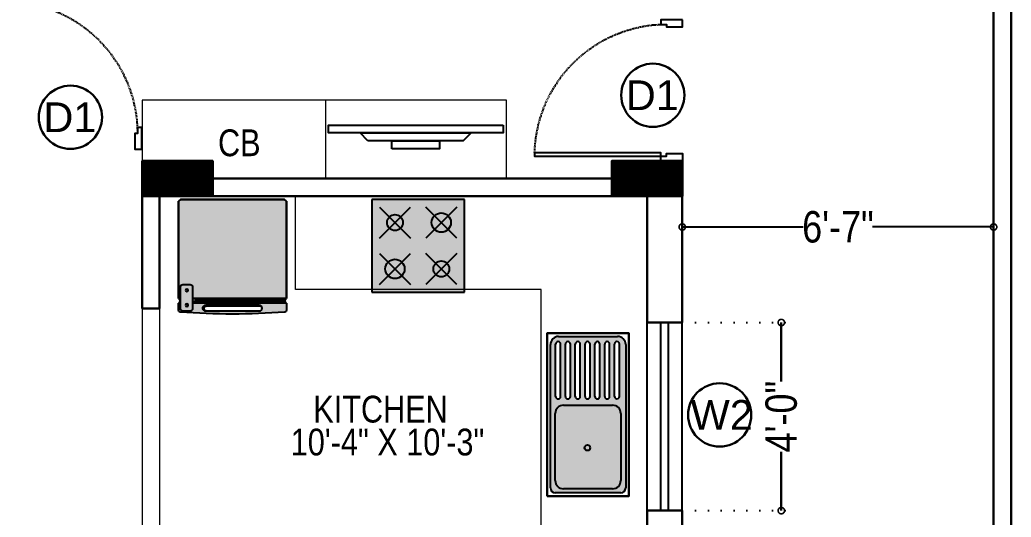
# Model space of a CAD drawing. Extents: x 187966 to 202201, y 659574 to 1343694.
# Drawn here: x 192738.3 to 192991.2, y 665165.7 to 665292.5 of the extents above; entities that cross this region are included whole.
import ezdxf
from ezdxf.lldxf.tags import DXFTag

# ---------------------------------------------------------------- set-up
doc = ezdxf.new("R2010")
doc.units = 0
doc.header["$MEASUREMENT"] = 0
doc.header["$PDMODE"] = 32
doc.linetypes.add('DOT2', pattern=[3.174999999999998, 0, -3.174999999999998])
for name, color, linetype in [('A-Door', 144, 'Continuous'), ('ELE', 7, 'Continuous'), ('FURN', 250, 'Continuous')]:
    doc.layers.add(name, color=color, linetype=linetype)
for name, color, linetype, lineweight in [('A-Wall', 7, 'Continuous', 30), ('HATCH', 8, 'Continuous', 20), ('sill', 32, 'Continuous', 25), ('Text', 55, 'Continuous', 25), ('wall', 1, 'Continuous', 30), ('WINDOW', 147, 'Continuous', 25)]:
    doc.layers.add(name, color=color, linetype=linetype, lineweight=lineweight)
doc.styles.add('AA_03.50', font='ARIALN.TTF', dxfattribs={"height": 8})
doc.styles.add('jag', font='arial.ttf')
doc.styles.get("Standard").update_dxf_attribs({"font": 'stylu.ttf', "height": 7})
tags = doc.linetypes.add('DASHED', pattern=[0.75, 0.5, -0.25]).pattern_tags.tags
tags[6:7] = [DXFTag(74, 4), DXFTag(75, 0), DXFTag(340, '0'), DXFTag(46, 1.0), DXFTag(50, 0.0), DXFTag(44, 0.0), DXFTag(45, 0.0)]
tags[4:5] = [DXFTag(74, 4), DXFTag(75, 0), DXFTag(340, '0'), DXFTag(46, 1.0), DXFTag(50, 0.0), DXFTag(44, 0.0), DXFTag(45, 0.0)]
doc.dimstyles.new('AA_03.50', dxfattribs={"dimtxt": 9, "dimasz": 3.25, "dimexe": 1.75, "dimexo": 3.375, "dimgap": 0.09, "dimtad": 0, "dimdec": 0, "dimzin": 3, "dimdsep": 46, "dimlunit": 4, "dimtxsty": 'AA_03.50', "dimblk": 'DOTSMALL', "dimcen": 0.09, "dimclre": 7, "dimadec": 0, "dimazin": 0, "dimtfac": 1, "dimtdec": 0, "dimtofl": 0, "dimtmove": 0, "dimatfit": 3, "dimfxl": 1, "dimtolj": 1, "dimtzin": 0, "dimlwd": -1, "dimarcsym": 0})

# ---------------------------------------------------------------- blocks, each defined once
blk = doc.blocks.new('rtrttet')
at = {"layer": 'FURN', "ltscale": 5}
h = blk.add_hatch(color=252, dxfattribs=at)
h.set_gradient(color1=(132, 132, 132), rotation=89.99999999999996, one_color=1, tint=1, name='CURVED')
edge = h.paths.add_edge_path(flags=16)
edge.add_line((50990.56004541033, -3347.328410503327), (50990.56004541033, -3359.910334155564))
edge.add_arc((50991.15078083245, -3359.910334155564), 0.5907354221348183, 180, 360)
edge.add_line((50991.7415162546, -3359.910334155564), (50991.7415162546, -3347.328410503327))
edge.add_arc((50991.15078083245, -3347.328410503327), 0.5907354221348183, 0, 180)
edge = h.paths.add_edge_path(flags=16)
edge.add_line((50992.92298709886, -3347.328410503327), (50992.92298709886, -3359.910334155564))
edge.add_arc((50993.51372252098, -3359.910334155564), 0.5907354221348183, 180, 360)
edge.add_line((50994.10445794313, -3359.910334155564), (50994.10445794313, -3347.328410503327))
edge.add_arc((50993.51372252098, -3347.328410503327), 0.5907354221348183, 0, 180)
edge = h.paths.add_edge_path(flags=16)
edge.add_line((50995.28592878741, -3347.328410503327), (50995.28592878741, -3359.910334155564))
edge.add_arc((50995.87666420952, -3359.910334155564), 0.5907354221348183, 180, 360)
edge.add_line((50996.46739963167, -3359.910334155564), (50996.46739963167, -3347.328410503327))
edge.add_arc((50995.87666420952, -3347.328410503327), 0.5907354221348183, 0, 180)
edge = h.paths.add_edge_path(flags=16)
edge.add_line((50997.64887047594, -3347.328410503327), (50997.64887047594, -3359.910334155564))
edge.add_arc((50998.23960589809, -3359.910334155564), 0.5907354221348183, 180, 360)
edge.add_line((50998.83034132022, -3359.910334155564), (50998.83034132022, -3347.328410503327))
edge.add_arc((50998.23960589809, -3347.328410503327), 0.5907354221348183, 0, 180)
edge = h.paths.add_edge_path(flags=16)
edge.add_line((50989.37857456606, -3347.328410503327), (50989.37857456606, -3359.910334155564))
edge.add_arc((50988.78783914392, -3359.910334155564), 0.5907354221348183, -180, 0, ccw=False)
edge.add_line((50988.19710372178, -3359.910334155564), (50988.19710372178, -3347.328410503327))
edge.add_arc((50988.78783914392, -3347.328410503327), 0.5907354221348183, 0, 180, ccw=False)
edge = h.paths.add_edge_path(flags=16)
edge.add_line((50987.01563287752, -3347.328410503327), (50987.01563287752, -3359.910334155564))
edge.add_arc((50986.42489745539, -3359.910334155564), 0.5907354221348183, -180, 0, ccw=False)
edge.add_line((50985.83416203325, -3359.910334155564), (50985.83416203325, -3347.328410503327))
edge.add_arc((50986.42489745539, -3347.328410503327), 0.5907354221348183, 0, 180, ccw=False)
edge = h.paths.add_edge_path()
edge.add_line((51000.09801564757, -3325.312846690668), (51000.09801564757, -3359.787715925591))
edge.add_arc((50998.12889757379, -3359.787715925591), 1.969118073782724, -90, 0, ccw=False)
edge.add_line((50998.12889757379, -3361.756833999378), (50983.95124744254, -3361.756833999378))
edge.add_arc((50983.95124744254, -3359.787715925591), 1.969118073782724, 180, 270, ccw=False)
edge.add_line((50981.98212936877, -3359.787715925591), (50981.98212936877, -3325.312846690668))
edge.add_arc((50983.16360021303, -3325.312846690668), 1.181470844269636, 90, 180, ccw=False)
edge.add_line((50983.16360021303, -3324.131375846385), (50998.9165448033, -3324.131375846385))
edge.add_arc((50998.9165448033, -3325.312846690668), 1.181470844269636, 0, 90, ccw=False)
edge = h.paths.add_edge_path(flags=16)
edge.add_line((50984.65269118897, -3347.328410503327), (50984.65269118897, -3359.910334155564))
edge.add_arc((50984.07785513079, -3347.312511139378), 0.5750558960384421, 358.4156626171143, 541.5843373828856)
edge.add_arc((50984.07785513079, -3359.926233519499), 0.5750558960384421, 178.4156626171142, 361.5843373828858)
edge.add_line((50983.5030190726, -3347.335673492086), (50983.5030190726, -3359.910334155564))
h = blk.add_hatch(color=252, dxfattribs=at)
h.set_gradient(color1=(132, 132, 132), rotation=89.99999999999996, one_color=1, tint=1, name='CURVED')
edge = h.paths.add_edge_path()
edge.add_line((50999.21622282836, -3327.1003559008), (50999.21622282836, -3343.247124105828))
edge.add_arc((50997.24710475459, -3343.247124105828), 1.969118073782724, -90, 0, ccw=False)
edge.add_line((50997.24710475459, -3345.216242179598), (50985.43239631189, -3345.216242179598))
edge.add_arc((50985.43239631189, -3343.247124105828), 1.969118073782724, 180, 270, ccw=False)
edge.add_line((50983.46327823809, -3343.247124105828), (50983.46327823809, -3327.1003559008))
edge.add_arc((50985.43239631189, -3327.1003559008), 1.969118073782724, 90, 180, ccw=False)
edge.add_line((50985.43239631189, -3325.131237827027), (50997.24710475459, -3325.131237827027))
edge.add_arc((50997.24710475459, -3327.1003559008), 1.969118073782724, 0, 90, ccw=False)
at = {"layer": 'ELE'}
blk.add_lwpolyline([(51000.88566287708, -3323.343728616881), (50981.19448213926, -3323.343728616881), (50981.19448213926, -3362.544481228896), (51000.88566287708, -3362.544481228896)], close=True, dxfattribs=at)
blk.add_circle((50991.20272050669, -3334.973535494666), 0.6792338294544606, dxfattribs=at)
at = {"layer": 'FURN'}
for p, q in [((50981.19448213926, -3323.343728616881), (51000.88566287708, -3323.343728616881)), ((50981.19448213926, -3362.544481228896), (50981.19448213926, -3323.343728616881)), ((50983.16360021303, -3324.131375846385), (50998.9165448033, -3324.131375846385)), ((51000.88566287708, -3323.343728616881), (51000.88566287708, -3362.544481228896)), ((50981.98212936877, -3359.787715925591), (50981.98212936877, -3325.312846690668)), ((50983.16360021303, -3343.247124105828), (50983.16360021303, -3327.1003559008)), ((50983.16360021303, -3343.247124105828), (50983.16360021303, -3327.1003559008)), ((50985.13271828683, -3325.131237827027), (50996.94742672952, -3325.131237827027)), ((50985.13271828683, -3325.131237827027), (50996.94742672952, -3325.131237827027)), ((50998.9165448033, -3327.1003559008), (50998.9165448033, -3343.247124105828)), ((50998.9165448033, -3327.1003559008), (50998.9165448033, -3343.247124105828)), ((51000.09801564757, -3325.312846690668), (51000.09801564757, -3359.787715925591)), ((50996.94742672952, -3345.216242179598), (50985.13271828683, -3345.216242179598)), ((50996.94742672952, -3345.216242179598), (50985.13271828683, -3345.216242179598)), ((50983.5030190726, -3347.335673492086), (50983.5030190726, -3359.910334155564)), ((51000.88566287708, -3362.544481228896), (50981.19448213926, -3362.544481228896)), ((50998.12889757379, -3361.756833999378), (50983.95124744254, -3361.756833999378))]:
    blk.add_line(p, q, dxfattribs=at)
at = {"layer": 'FURN', "color": 0}
for p, q in [((50984.65269118897, -3347.328410503327), (50984.65269118897, -3359.910334155564)), ((50985.83416203325, -3347.328410503327), (50985.83416203325, -3359.910334155564)), ((50987.01563287752, -3347.328410503327), (50987.01563287752, -3359.910334155564)), ((50988.19710372178, -3347.328410503327), (50988.19710372178, -3359.910334155564)), ((50989.37857456606, -3347.328410503327), (50989.37857456606, -3359.910334155564)), ((50990.56004541033, -3347.328410503327), (50990.56004541033, -3359.910334155564)), ((50991.7415162546, -3347.328410503327), (50991.7415162546, -3359.910334155564)), ((50992.92298709886, -3347.328410503327), (50992.92298709886, -3359.910334155564)), ((50994.10445794313, -3347.328410503327), (50994.10445794313, -3359.910334155564)), ((50995.28592878741, -3347.328410503327), (50995.28592878741, -3359.910334155564)), ((50996.46739963167, -3347.328410503327), (50996.46739963167, -3359.910334155564)), ((50997.64887047594, -3347.328410503327), (50997.64887047594, -3359.910334155564)), ((50998.83034132022, -3347.328410503327), (50998.83034132022, -3359.910334155564))]:
    blk.add_line(p, q, dxfattribs=at)
at = {"layer": 'FURN'}
for centre, radius, start, end in [((50983.16360021303, -3325.312846690668), 1.181470844269636, 90, 180), ((50998.9165448033, -3325.312846690668), 1.181470844269636, 0, 90), ((50985.13271828683, -3327.1003559008), 1.969118073782724, 90, 180), ((50985.13271828683, -3327.1003559008), 1.969118073782724, 90, 180), ((50996.94742672952, -3327.1003559008), 1.969118073782724, 0, 90), ((50996.94742672952, -3327.1003559008), 1.969118073782724, 0, 90), ((50985.13271828683, -3343.247124105828), 1.969118073782724, 180, 270), ((50985.13271828683, -3343.247124105828), 1.969118073782724, 180, 270), ((50996.94742672952, -3343.247124105828), 1.969118073782724, 270, 0), ((50996.94742672952, -3343.247124105828), 1.969118073782724, 270, 0), ((50984.07785513079, -3347.312511139378), 0.5750558960384421, 358.4156626171143, 181.5843373828857), ((50986.42489745539, -3347.328410503327), 0.5907354221348183, 0, 180), ((50988.78783914392, -3347.328410503327), 0.5907354221348183, 0, 180), ((50991.15078083245, -3347.328410503327), 0.5907354221348183, 0, 180), ((50993.51372252098, -3347.328410503327), 0.5907354221348183, 0, 180), ((50995.87666420952, -3347.328410503327), 0.5907354221348183, 0, 180), ((50998.23960589809, -3347.328410503327), 0.5907354221348183, 0, 180), ((50983.95124744254, -3359.787715925591), 1.969118073782724, 180, 270), ((50984.07785513079, -3359.926233519499), 0.5750558960384421, 178.4156626171142, 1.584337382885721), ((50986.42489745539, -3359.910334155564), 0.5907354221348183, 180, 0), ((50988.78783914392, -3359.910334155564), 0.5907354221348183, 180, 0), ((50991.15078083245, -3359.910334155564), 0.5907354221348183, 180, 0), ((50993.51372252098, -3359.910334155564), 0.5907354221348183, 180, 0), ((50995.87666420952, -3359.910334155564), 0.5907354221348183, 180, 0), ((50998.23960589809, -3359.910334155564), 0.5907354221348183, 180, 0), ((50998.12889757379, -3359.787715925591), 1.969118073782724, 270, 0)]:
    blk.add_arc(centre, radius, start, end, dxfattribs=at)
blk = doc.blocks.new('A$C2FF36649')
at = {"layer": 'FURN', "ltscale": 5}
h = blk.add_hatch(color=252, dxfattribs=at)
h.set_gradient(color1=(132, 132, 132), rotation=89.99999999999996, one_color=1, tint=1, name='CYLINDER')
h.paths.add_polyline_path([(23.6293699095404, -1.27793573483e-05), (23.62936990955495, 23.62940410603552), (-4.78735018987e-05, 23.62940410825467), (-4.78735164506e-05, -1.27771381813e-05)])
at = {"layer": 'FURN'}
for p, q in [((23.62936990955495, 23.62940410603552), (-4.78735018987e-05, 23.62940410825467)), ((-4.78735018987e-05, 23.62940410825467), (-4.78735164506e-05, -1.27771381813e-05)), ((23.6293699095404, -1.27793573483e-05), (23.62936990955495, 23.62940410603552)), ((1.969070200284475, 13.78381373932279), (9.845542495415428, 21.66028603445375)), ((1.969070200284475, 21.66028603445375), (9.845542495415428, 13.78381373932279)), ((21.66025093810458, 21.66028603445375), (13.78377864297363, 13.78381373932279)), ((21.66025093810458, 13.78381373932279), (13.78377864297363, 21.66028603445375)), ((1.969070200255373, 1.969105296626366), (9.845542495386324, 9.845577591757321)), ((1.969070200255373, 9.845577591757321), (9.845542495386324, 1.969105296626366)), ((21.66025093809003, 1.969105296626366), (13.78377864295908, 9.845577591757321)), ((21.66025093809003, 9.845577591757321), (13.78377864295908, 1.969105296626366)), ((-4.78735164506e-05, -1.27771381813e-05), (23.6293699095404, -1.27793573483e-05))]:
    blk.add_line(p, q, dxfattribs=at)
for centre, radius in [((5.907306347842677, 17.72204988688827), 2.027331139159969), ((17.72201479054638, 17.72204988688827), 2.460688607613357), ((5.907306347828122, 5.907341444191843), 2.460688607613357), ((17.72201479051728, 5.907341444191843), 2.027331139159969)]:
    blk.add_circle(centre, radius, dxfattribs=at)
blk = doc.blocks.new('FIDGE')
at = {"layer": 'FURN', "ltscale": 5, "true_color": 0xefddb2}
h = blk.add_hatch(color=254, dxfattribs=at)
h.set_gradient(color1=(245, 239, 209), one_color=1, tint=1)
h.paths.add_polyline_path([(851812.5118199768, 667310.6633607472), (851812.0235093834, 667310.1750501536), (851812.0235093834, 667285.3511941461), (851835.968247982, 667285.3511941461), (851835.968247982, 667288.3478638522, -0.4142135623730951), (851836.5680330243, 667288.9476488946), (851838.4621721907, 667288.9476488946, -0.4142135623730951), (851839.0619572331, 667288.3478638522), (851839.0619572331, 667285.3511941461), (851839.5856463488, 667285.3511941461), (851839.5856463488, 667310.1750501536), (851839.0973357555, 667310.6633607472)])
at = {"layer": 'FURN', "ltscale": 5}
h = blk.add_hatch(color=53, dxfattribs=at)
h.set_gradient(color1=(224, 205, 113), color2=(239, 230, 184), one_color=1, tint=0.8299999833106995, name='CYLINDER')
h.paths.add_polyline_path([(851839.0619572331, 667288.3478638522, 0.4142135623730951), (851838.4621721907, 667288.9476488946), (851836.5680330243, 667288.9476488946, 0.4142135623730951), (851835.968247982, 667288.3478638522), (851835.968247982, 667282.7975228432, 0.4142135623730951), (851836.5680330243, 667282.197737801), (851838.4621721907, 667282.197737801, 0.4142135623730951), (851839.0619572331, 667282.7975228432)])
h.paths.add_polyline_path([(851837.7914954369, 667283.6797770158, -1), (851837.1165043275, 667283.6797770158, -1)], flags=16)
h.paths.add_polyline_path([(851837.1165043275, 667287.4656096796, -1), (851837.7914954369, 667287.4656096796, -1)], flags=16)
at = {"layer": 'FURN', "true_color": 0xcccf96}
h = blk.add_hatch(color=9, dxfattribs=at)
h.paths.add_polyline_path([(851839.1358326123, 667281.9400619791, 0.3912832228420068), (851839.5856463488, 667282.4268527223), (851839.5856463488, 667284.2262089638), (851839.0619572331, 667284.2262089638), (851839.0619572331, 667282.7975228432, -0.4142135623730951), (851838.4621721907, 667282.197737801), (851836.5680330243, 667282.197737801, -0.4142135623730951), (851835.968247982, 667282.7975228432), (851835.968247982, 667284.2262089638), (851812.0235093834, 667284.2262089638), (851812.0235093834, 667282.4268527223, 0.3912832228310268), (851812.4733231202, 667281.9400619791, 0.0394798524977522)])
h.paths.add_polyline_path([(851818.2446322456, 667282.9307113895, -0.4142135623730865), (851818.965812509, 667283.6518916527), (851832.6433432235, 667283.6518916527, -0.4142135623730951), (851833.3645234866, 667282.9307113895, -0.4142135623967353), (851832.6433432235, 667282.2095311262), (851818.965812509, 667282.2095311262, -0.4142135623967353)], flags=16)
at = {"layer": 'FURN', "ltscale": 0.03}
h = blk.add_hatch(color=256, dxfattribs=at)
edge = h.paths.add_edge_path()
edge.add_ellipse((851832.4903596295, 667282.8320430735), major_axis=(-0.4524122548069792, -0.4524122548069791), ratio=0.9999999999319515, start_angle=58.359665155849086, end_angle=205.770811798673, ccw=False)
edge.add_ellipse((851832.6433432235, 667282.9307113895), major_axis=(-0.5099514545912404, -0.50995145459124), ratio=0.9999999999469597, start_angle=44.59102439707917, end_angle=135.0000000077293)
edge.add_ellipse((851832.6433432235, 667282.9307113895), major_axis=(-0.509951454587281, -0.5099514545872808), ratio=0.9999999999417772, start_angle=134.999999998332, end_angle=225.000000001668)
edge.add_line((851832.6433432235, 667283.6518916527), (851818.965812509, 667283.6518916527))
edge.add_ellipse((851818.9658125094, 667282.9307113895), major_axis=(0.5099514546065902, -0.5099514546065907), ratio=0.9999999998486874, start_angle=135.0000000141629, end_angle=180.5042753145712)
edge.add_line((851818.4513926458, 667283.4361549336), (851832.7010787721, 667283.4361549336))
for p, q in [((851812.0235093834, 667310.1750501536), (851812.5118199768, 667310.6633607472)), ((851812.0235093834, 667310.1750501536), (851812.5118199768, 667310.6633607472)), ((851812.5118199768, 667310.6633607472), (851839.0973357555, 667310.6633607472)), ((851839.0973357555, 667310.6633607472), (851839.5856463488, 667310.1750501536)), ((851839.0973357555, 667310.6633607472), (851839.5856463488, 667310.1750501536)), ((851812.0235093834, 667285.3511941461), (851812.0235093834, 667310.1750501536)), ((851839.5856463488, 667310.1750501536), (851839.5856463488, 667285.3511941461)), ((851835.968247982, 667285.3511941461), (851812.0235093838, 667285.3511941461)), ((851839.5856463488, 667285.3511941461), (851839.0619572331, 667285.3511941461)), ((851812.0235093834, 667284.2262089638), (851812.0235093834, 667282.4268527223)), ((851818.4513926458, 667283.4361549336), (851832.7010787721, 667283.4361549336)), ((851832.6433432235, 667283.6518916527), (851818.965812509, 667283.6518916527)), ((851839.5856463488, 667284.2262089638), (851839.0619572331, 667284.2262089638)), ((851839.5856463488, 667284.2262089638), (851839.5856463488, 667282.4268527223)), ((851832.6381181219, 667282.2095311262), (851818.965812509, 667282.2095311262))]:
    blk.add_line(p, q)
for centre, radius, start, end in [((851811.6907732061, 667284.7887015548), 0.6535375115282523, 300.6059604413329, 59.39403956440798), ((851839.9183825264, 667284.7887015548), 0.6535375115243033, 120.6059604355919, 239.3940395586671), ((851832.6433337929, 667282.9307019594), 0.7211896934019041, 269.5856311290957, 89.99925081362538), ((851832.5005099787, 667282.8228430301), 0.629724405588717, 283.1098448732428, 76.89015512675705), ((851812.5118199768, 667282.4268527223), 0.488310593449569, 180, 265.4782904484907), ((851825.8045778662, 667450.5130812175), 169.0993352093809, 265.4782904484907, 274.5216558903645), ((851839.0973357555, 667282.4268527223), 0.4883105934422929, 274.5217095515093, 0)]:
    blk.add_arc(centre, radius, start, end)
for p, q in [((851839.0973357555, 667310.6633607472), (851812.5118199768, 667310.6633607472)), ((851812.0235093834, 667310.1750501536), (851812.0235093834, 667285.3511941461)), ((851839.5856463488, 667285.3511941461), (851839.5856463488, 667310.1750501536)), ((851812.0235093834, 667285.3511941461), (851835.968247982, 667285.3511941461)), ((851812.3446380632, 667285.0340984962), (851835.4079034663, 667285.0340984962)), ((851839.0619572331, 667285.3511941461), (851839.5856463488, 667285.3511941461)), ((851812.0235093834, 667284.2262089638), (851835.968247982, 667284.2262089638)), ((851812.0235093834, 667284.2262089638), (851812.0235093834, 667282.4268527223)), ((851812.5242584449, 667284.6389328629), (851835.7312203351, 667284.6389328629)), ((851839.0619572331, 667284.2262089638), (851839.5856463488, 667284.2262089638)), ((851839.5856463488, 667282.4268527223), (851839.5856463488, 667284.2262089638))]:
    blk.add_line(p, q, dxfattribs=at)
for points in [[(851836.5680330243, 667282.197737801), (851838.4621721907, 667282.197737801, 0.4142135623730951), (851839.0619572331, 667282.7975228432), (851839.0619572331, 667288.3478638522, 0.4142135623730951), (851838.4621721907, 667288.9476488946), (851836.5680330243, 667288.9476488946, 0.4142135623730951), (851835.968247982, 667288.3478638522), (851835.968247982, 667282.7975228432, 0.4142135623730951)], [(851818.965812509, 667283.6518916527), (851832.6433432235, 667283.6518916527, -0.4142135623730951), (851833.3645234866, 667282.9307113895), (851833.3645234866, 667282.9307113895, -0.4142135623730951), (851832.6433432235, 667282.2095311262), (851818.965812509, 667282.2095311262, -0.4142135623730951), (851818.2446322456, 667282.9307113895), (851818.2446322456, 667282.9307113895, -0.4142135623730784)]]:
    blk.add_lwpolyline(points, format="xyb", close=True, dxfattribs=at)
blk.add_lwpolyline([(851818.4513926458, 667283.4361549336), (851832.7010787721, 667283.4361549336, -0.7495820116808743), (851832.6381181219, 667282.2095311262)], format="xyb", dxfattribs=at)
for centre in [(851837.4539998822, 667287.4656096796), (851837.4539998822, 667283.6797770158)]:
    blk.add_circle(centre, 0.33749555467957, dxfattribs=at)
for centre, radius, start, end in [((851811.6907732061, 667284.7887015548), 0.6535375115279028, 300.6059604413329, 59.3940395586671), ((851839.9183825264, 667284.7887015548), 0.6535375115283989, 120.6059604413329, 239.3940395586671), ((851812.5118199768, 667282.4268527223), 0.4883105934398675, 180, 265.4782904484907), ((851825.8045778662, 667450.5130812175), 169.0993352092379, 265.4782904484907, 274.5217095515093), ((851839.0973357555, 667282.4268527223), 0.4883105934398675, 274.5217095515093, 0)]:
    blk.add_arc(centre, radius, start, end, dxfattribs=at)
blk = doc.blocks.new('eeee')
at = {"layer": 'A-Door'}
for points in [[(165919.1983659357, 672860.6683112537), (165924.7052152508, 672860.6683112537), (165924.7052152508, 672859.4765304318), (165923.225763196, 672859.4765304318), (165923.225763196, 672858.7779002946), (165919.1983659357, 672858.7779002946), (165919.1983659357, 672860.6683112537)], [(165924.7052152508, 672859.4765304318), (165924.7052152508, 672858.6135167329), (165956.8832974426, 672858.6135167329), (165956.8832974426, 672859.4765304318), (165924.7052152508, 672859.4765304318)], [(165956.8011056618, 672857.8326948152), (165956.8011056618, 672857.5861194729)], [(165956.8011056618, 672857.4628318016), (165956.8011056618, 672857.2162564592)], [(165956.8832974426, 672858.6135167329), (165956.8422015522, 672858.3258455002)], [(165956.8422015522, 672858.2025578289), (165956.8422015522, 672857.9970783768)], [(165956.6367221001, 672855.6135167329), (165956.5956262097, 672855.3669413907)], [(165956.5956262097, 672855.2436537194), (165956.5956262097, 672854.997078377)], [(165956.6778179906, 672855.9833797468), (165956.6778179906, 672855.7368044043)], [(165956.7600097714, 672856.723105774), (165956.7600097714, 672856.6820098838), (165956.7189138809, 672856.4765304319)], [(165956.7189138809, 672856.3532427606), (165956.7189138809, 672856.1066674179)], [(165956.8011056618, 672857.0929687879), (165956.7600097714, 672856.8463934454)], [(165956.1846673056, 672852.6546126236), (165956.1024755248, 672852.408037281)], [(165956.2668590864, 672853.0244756372), (165956.225763196, 672852.8600920754), (165956.1846673056, 672852.7779002947)], [(165956.3079549769, 672853.394338651), (165956.2668590864, 672853.1477633085)], [(165956.3901467577, 672853.7642016646), (165956.3490508672, 672853.5176263221)], [(165956.431242648, 672854.1340646785), (165956.3901467577, 672853.887489336)], [(165956.5134344289, 672854.5039276918), (165956.4723385385, 672854.2573523497)], [(165956.5545303193, 672854.8737907058), (165956.5545303193, 672854.7915989249), (165956.5134344289, 672854.6272153632)], [(165955.527133059, 672850.1066674181), (165955.4449412782, 672849.8600920754)], [(165955.6504207303, 672850.4765304318), (165955.5682289494, 672850.2299550893)], [(165955.7737084015, 672850.805297555), (165955.6504207303, 672850.5998181031)], [(165955.8559001823, 672851.1751605687), (165955.7737084015, 672851.0107770071), (165955.7737084015, 672850.9285852263)], [(165955.9380919631, 672851.5450235824), (165955.8559001823, 672851.2984482399)], [(165956.020283744, 672851.9148865961), (165955.9791878536, 672851.6683112537)], [(165956.0613796344, 672852.2847496098), (165956.020283744, 672852.0381742675)], [(165954.7052152508, 672847.6409139935), (165954.62302347, 672847.3943386507)], [(165954.828502922, 672847.9696811168), (165954.7463111412, 672847.7642016646)], [(165954.9517905933, 672848.3395441305), (165954.8695988125, 672848.0929687879)], [(165955.0750782645, 672848.7094071441), (165955.0339823741, 672848.4628318016)], [(165955.2394618262, 672849.0381742673), (165955.1161741549, 672848.8326948152)], [(165955.3216536069, 672849.4080372811), (165955.2394618262, 672849.1614619386), (165955.2394618262, 672849.1203660482)], [(165955.4449412782, 672849.7779002946), (165955.3627494974, 672849.5313249523)], [(165953.5545303193, 672844.8874893357), (165953.4312426481, 672844.6409139935)], [(165953.6778179906, 672845.2162564592), (165953.5956262097, 672845.0107770071)], [(165953.8422015522, 672845.5450235824), (165953.7600097714, 672845.3395441303)], [(165954.0065851139, 672845.8737907057), (165953.924393333, 672845.6272153632)], [(165954.1709686755, 672846.2436537194), (165954.0476810042, 672845.997078377)], [(165954.2942563467, 672846.6135167329), (165954.1709686755, 672846.3669413907)], [(165954.4586399083, 672846.901187966), (165954.3353522371, 672846.695708514)], [(165954.5819275796, 672847.2710509797), (165954.4997357988, 672847.0244756372)], [(165952.2805577166, 672842.5861194729), (165952.1572700453, 672842.3395441303)], [(165952.4860371686, 672842.9148865961), (165952.3627494974, 672842.6683112535)], [(165952.6915166207, 672843.202557829), (165952.5682289494, 672842.997078377)], [(165952.8559001823, 672843.5313249523), (165952.7326125111, 672843.3258455003)], [(165953.020283744, 672843.8600920754), (165953.020283744, 672843.8600920754), (165952.8969960728, 672843.6546126236)], [(165953.225763196, 672844.1888591989), (165953.1024755248, 672843.9833797468)], [(165953.3490508672, 672844.5176263221), (165953.225763196, 672844.31214687)], [(165950.6778179905, 672840.0381742673), (165950.5545303193, 672839.8326948152)], [(165950.8832974426, 672840.3669413907), (165950.7600097714, 672840.1614619386)], [(165951.0887768947, 672840.6546126236), (165951.0476810043, 672840.5313249523), (165950.9654892234, 672840.4491331715)], [(165951.3353522371, 672840.9833797468), (165951.1709686755, 672840.7779002949)], [(165951.5408316892, 672841.2710509797), (165951.3764481275, 672841.0655715276)], [(165951.7463111412, 672841.5998181031), (165951.5819275796, 672841.394338651)], [(165951.9106947029, 672841.9285852263), (165951.7874070316, 672841.7231057743)], [(165952.1161741549, 672842.2573523496), (165952.0750782645, 672842.1751605687), (165951.9928864837, 672842.0107770071)], [(165948.5819275796, 672837.4080372811), (165948.4586399084, 672837.2025578289)], [(165948.828502922, 672837.695708514), (165948.6641193604, 672837.4902290619)], [(165949.0750782645, 672837.9422838563), (165948.9106947029, 672837.7779002946)], [(165949.321653607, 672838.2299550893), (165949.1572700453, 672838.0655715276)], [(165949.527133059, 672838.5587222124), (165949.4038453878, 672838.3532427606)], [(165949.7737084015, 672838.8463934455), (165949.6093248399, 672838.6409139932)], [(165950.020283744, 672839.1340646783), (165949.9380919632, 672838.9696811165), (165949.8559001823, 672838.9285852263)], [(165950.2668590864, 672839.421735911), (165950.1024755248, 672839.2162564592)], [(165950.4723385385, 672839.7094071441), (165950.3079549768, 672839.5039276921)], [(165945.9928864837, 672834.695708514), (165945.828502922, 672834.5313249523)], [(165946.2394618261, 672834.9833797468), (165946.0750782645, 672834.7779002947)], [(165946.527133059, 672835.2299550893), (165946.3627494974, 672835.0655715276)], [(165946.7737084015, 672835.5176263221), (165946.6093248398, 672835.3121468702)], [(165947.0613796344, 672835.723105774), (165946.8969960727, 672835.5998181029)], [(165947.3079549768, 672836.0107770071), (165947.1435714152, 672835.805297555)], [(165947.5956262097, 672836.2984482399), (165947.3901467577, 672836.0929687879)], [(165947.8422015522, 672836.5450235824), (165947.6778179906, 672836.380640021)], [(165948.0887768946, 672836.8326948154), (165947.924393333, 672836.6683112537)], [(165948.3764481275, 672837.1203660483), (165948.1709686755, 672836.9148865961)], [(165943.0750782645, 672832.3121468701), (165943.0339823741, 672832.2710509797), (165942.8695988125, 672832.1888591988)], [(165943.4038453878, 672832.5587222126), (165943.1983659358, 672832.4354345414)], [(165943.6915166207, 672832.7642016646), (165943.4860371686, 672832.6409139932)], [(165943.9791878536, 672833.0107770071), (165943.8148042919, 672832.8463934454)], [(165944.2668590864, 672833.2573523497), (165944.1024755248, 672833.092968788)], [(165944.5545303193, 672833.5039276918), (165944.5545303193, 672833.4628318016), (165944.3901467577, 672833.3395441303)], [(165944.8832974426, 672833.7094071441), (165944.6778179906, 672833.5450235825)], [(165945.129872785, 672833.9559824864), (165944.9654892234, 672833.7915989249)], [(165945.4175440179, 672834.2436537194), (165945.2531604563, 672834.0381742675)], [(165945.7052152508, 672834.4491331715), (165945.4997357987, 672834.2847496098)], [(165938.9654892234, 672829.7642016646), (165938.7600097714, 672829.6409139932)], [(165939.2942563467, 672829.9285852263), (165939.0476810042, 672829.805297555)], [(165939.62302347, 672830.0929687879), (165939.4175440179, 672830.0107770071)], [(165939.9517905933, 672830.29844824), (165939.7874070316, 672830.2162564592), (165939.7463111412, 672830.1751605687)], [(165940.2805577166, 672830.5039276921), (165940.0750782645, 672830.3395441304)], [(165940.6093248399, 672830.6683112537), (165940.4038453878, 672830.5450235824)], [(165940.9380919631, 672830.8737907058), (165940.6915166207, 672830.7505030346)], [(165941.225763196, 672831.0792701577), (165941.020283744, 672830.9559824865)], [(165941.5545303193, 672831.2847496098), (165941.4723385385, 672831.202557829), (165941.3490508672, 672831.1614619386)], [(165941.8832974426, 672831.490229062), (165941.6778179906, 672831.3258455003)], [(165942.1709686755, 672831.695708514), (165941.9654892234, 672831.5724208427)], [(165942.4586399083, 672831.901187966), (165942.2531604563, 672831.7779002947)], [(165942.7874070316, 672832.1066674181), (165942.5819275796, 672831.9833797468)], [(165932.3901467577, 672827.1340646785), (165932.1435714152, 672827.0518728975)], [(165932.7189138809, 672827.2162564592), (165932.5134344289, 672827.1340646785)], [(165933.0887768946, 672827.3395441305), (165932.8422015522, 672827.2573523496)], [(165933.4586399084, 672827.4628318016), (165933.2120645659, 672827.380640021)], [(165933.7874070316, 672827.5861194729), (165933.5819275796, 672827.4628318016)], [(165934.1572700453, 672827.6683112537), (165933.9106947029, 672827.5861194729)], [(165934.527133059, 672827.791598925), (165934.2805577166, 672827.7094071441)], [(165934.8559001823, 672827.9148865961), (165934.6093248399, 672827.8326948154)], [(165935.225763196, 672828.0792701578), (165934.9791878536, 672827.997078377)], [(165935.5545303193, 672828.2025578289), (165935.3490508673, 672828.1203660483)], [(165935.924393333, 672828.3258455002), (165935.6778179905, 672828.2436537195)], [(165936.2531604563, 672828.4491331715), (165936.0476810042, 672828.3669413907)], [(165936.62302347, 672828.6135167329), (165936.3764481275, 672828.5313249523)], [(165936.9517905933, 672828.7779002946), (165936.7463111412, 672828.6546126234)], [(165937.2805577166, 672828.9422838564), (165937.0339823741, 672828.8600920754)], [(165937.6093248399, 672829.0655715276), (165937.4038453878, 672828.9833797468)], [(165937.9791878536, 672829.2710509797), (165937.7326125111, 672829.1477633085)], [(165938.3079549769, 672829.394338651), (165938.1024755248, 672829.3121468701), (165938.1024755248, 672829.2710509797)], [(165938.6367221001, 672829.5998181031), (165938.4312426481, 672829.4765304318)], [(165919.1983659357, 672824.7094071441), (165924.7052152508, 672824.7094071441), (165924.7052152508, 672825.8600920757), (165923.225763196, 672825.8600920757), (165923.225763196, 672826.5176263221), (165919.1983659357, 672826.5176263221), (165919.1983659357, 672824.7094071441)], [(165923.5134344289, 672825.8600920757), (165923.225763196, 672825.8600920757)], [(165923.8832974426, 672825.8600920757), (165923.6367221001, 672825.8600920757)], [(165924.2531604563, 672825.9011879661), (165924.0065851139, 672825.8600920757)], [(165924.62302347, 672825.9011879661), (165924.3764481275, 672825.9011879661)], [(165924.9928864837, 672825.9011879661), (165924.7463111412, 672825.9011879661)], [(165925.3627494974, 672825.9011879661), (165925.1572700453, 672825.9011879661), (165925.116174155, 672825.9011879661)], [(165925.7326125111, 672825.9422838563), (165925.527133059, 672825.9011879661)], [(165926.1435714152, 672825.9833797467), (165925.8559001823, 672825.9833797467)], [(165926.4723385385, 672825.9833797467), (165926.2668590864, 672825.9833797467)], [(165926.8832974426, 672826.0244756372), (165926.5956262097, 672826.0244756372)], [(165927.2120645659, 672826.1066674179), (165927.0887768947, 672826.0655715276), (165927.0065851139, 672826.0655715276)], [(165927.62302347, 672826.1477633085), (165927.3764481275, 672826.1066674179)], [(165927.9928864837, 672826.1888591989), (165927.7463111412, 672826.1477633085)], [(165928.3627494974, 672826.2299550893), (165928.1161741549, 672826.1888591989)], [(165928.7326125111, 672826.3121468701), (165928.4860371686, 672826.2710509797)], [(165929.1024755248, 672826.3532427606), (165928.9791878536, 672826.3121468701), (165928.8559001823, 672826.3121468701)], [(165929.4312426481, 672826.4354345412), (165929.225763196, 672826.3943386507)], [(165929.8422015522, 672826.5176263221), (165929.5956262097, 672826.4354345412)], [(165930.1709686755, 672826.5998181029), (165929.9654892234, 672826.5176263221)], [(165930.5819275796, 672826.6409139935), (165930.2942563467, 672826.6409139935)], [(165930.9106947029, 672826.723105774), (165930.8695988125, 672826.723105774), (165930.7052152508, 672826.6820098838)], [(165931.2805577165, 672826.8463934454), (165931.0339823741, 672826.7642016646)], [(165931.6504207303, 672826.9285852263), (165931.4038453878, 672826.8463934454)], [(165932.020283744, 672827.0107770071), (165931.7737084015, 672826.9285852263)]]:
    blk.add_lwpolyline(points, dxfattribs=at)
blk = doc.blocks.new('_DotSmall')
at = {"color": 0, "linetype": 'ByBlock', "const_width": 0.5}
blk.add_lwpolyline([(-0.0625, 0, 1), (0.0625, 0, 1)], format="xyb", close=True, dxfattribs=at)
blk = doc.blocks.new('*D31')
at = {"layer": 'DEFPOINTS', "color": 0, "transparency": 16777216}
for p in [(192907.3073765559, 665239.6965138391), (192986.7046368299, 665239.6965138391), (192986.7046368299, 665239.6965138391)]:
    blk.add_point(p, dxfattribs=at)
at = {"layer": 'Text', "color": 7, "linetype": 'DOT2', "lineweight": -2, "transparency": 16777216}
for p, q in [((192907.3073765559, 665243.0715138391), (192907.3073765559, 665241.4465138391)), ((192986.7046368299, 665243.0715138391), (192986.7046368299, 665241.4465138391))]:
    blk.add_line(p, q, dxfattribs=at)
at = {"layer": 'Text', "color": 0, "transparency": 16777216}
for p, q in [((192907.3073765559, 665239.6965138391), (192938.1683941417, 665239.6965138391)), ((192986.7046368299, 665239.6965138391), (192955.8436192441, 665239.6965138391))]:
    blk.add_line(p, q, dxfattribs=at)
at = {"layer": 'Text', "color": 0, "transparency": 16777216, "xscale": 3.25, "yscale": 3.25, "zscale": 3.25, "rotation": 180}
blk.add_blockref('_DotSmall', (192907.3073765559, 665239.6965138391), dxfattribs=at)
at = {"layer": 'Text', "color": 0, "transparency": 16777216, "xscale": 3.25, "yscale": 3.25, "zscale": 3.25}
blk.add_blockref('_DotSmall', (192986.7046368299, 665239.6965138391), dxfattribs=at)
at = {"layer": 'Text', "color": 0, "transparency": 16777216, "insert": (192947.0060066929, 665239.6965138391), "char_height": 8, "attachment_point": 5, "style": 'AA_03.50'}
blk.add_mtext('\\A1;6\'-7"', dxfattribs=at)
blk = doc.blocks.new('EGVSVS')
at = {"layer": 'A-Wall'}
h = blk.add_hatch(dxfattribs=at)
h.set_pattern_fill('ANSI31', color=256, style=0)
h.set_pattern_definition([(45, (0, 0), (-0.08838834764831843, 0.08838834764831845), [])])
h.paths.add_polyline_path([(188258.4927754184, 672097.5055490561), (188258.4927754184, 672106.5055490562), (188240.4927754184, 672106.5055490563), (188240.4927754184, 672097.5055490562)])
blk.add_lwpolyline([(188240.4927754184, 672106.5055490562), (188258.4927754184, 672106.5055490562), (188258.4927754184, 672097.5055490562), (188240.4927754184, 672097.5055490562)], close=True, dxfattribs=at)
blk = doc.blocks.new('*D35')
at = {"layer": 'A-Wall', "color": 7, "linetype": 'DOT2', "lineweight": -2, "transparency": 16777216}
for p, q in [((192910.6823765559, 665215.3471987706), (192934.3083778389, 665215.3471987706)), ((192910.6823765559, 665167.388294661), (192934.3083778389, 665167.388294661))]:
    blk.add_line(p, q, dxfattribs=at)
at = {"layer": 'A-Wall', "color": 0, "transparency": 16777216}
for p, q in [((192932.5583778389, 665215.3471987706), (192932.5583778389, 665200.3172282983)), ((192932.5583778389, 665167.388294661), (192932.5583778389, 665182.4182651333))]:
    blk.add_line(p, q, dxfattribs=at)
at = {"layer": 'DEFPOINTS', "color": 0, "transparency": 16777216}
for p in [(192907.3073765559, 665215.3471987706), (192907.3073765559, 665167.388294661), (192932.5583778389, 665167.388294661)]:
    blk.add_point(p, dxfattribs=at)
at = {"layer": 'A-Wall', "color": 0, "transparency": 16777216, "xscale": 3.25, "yscale": 3.25, "zscale": 3.25}
for p, rotation in [((192932.5583778389, 665215.3471987706), 90), ((192932.5583778389, 665167.388294661), 270)]:
    blk.add_blockref('_DotSmall', p, dxfattribs=dict(at, rotation=rotation))
at = {"layer": 'A-Wall', "color": 0, "transparency": 16777216, "insert": (192932.5583778388, 665191.3677467158), "char_height": 8, "attachment_point": 5, "rotation": 90, "style": 'AA_03.50'}
blk.add_mtext('\\A1;4\'-0"', dxfattribs=at)

msp = doc.modelspace()

# ---------------------------------------------------------------- linework, layer by layer
at = {"layer": 'A-Wall'}
for p, q in [((192991.1840888847, 665422.3198015103), (192991.1840888847, 664930.0184316472)), ((192986.7046368299, 665417.8198015103), (192986.7046368299, 664934.497883702)), ((192773.9923080627, 665218.9566094484), (192769.5128560079, 665218.9566094484))]:
    msp.add_line(p, q, dxfattribs=at)
for points in [[(192907.3073765559, 665252.0458289075), (192769.5128560079, 665252.0458289075)], [(192769.5128560079, 665252.0458289075), (192769.5128560079, 665218.9566094484)], [(192907.3073765559, 665215.3471987706), (192907.3073765559, 665252.0458289075)], [(192898.3073765559, 665247.5252809623), (192773.9923080627, 665247.5252809623)], [(192773.9923080627, 665247.5252809623), (192773.9923080627, 665218.9566094484)], [(192898.3073765559, 665215.3471987706), (192898.3073765559, 665247.5252809623)], [(192991.1840888847, 665231.4156919211), (192991.1840888847, 665180.6622672637)], [(192898.3073765559, 665215.3471987706), (192907.3073765559, 665215.3471987706)], [(192991.1840888847, 665180.6622672637), (192991.1840888847, 665180.7033631541), (192991.1840888847, 665180.6622672637)], [(192898.3073765559, 665124.7102124692), (192898.3073765559, 665167.388294661)], [(192898.3073765559, 665167.388294661), (192907.3073765559, 665167.388294661)], [(192907.3073765559, 664967.2513083596), (192907.3073765559, 665120.2513083596), (192907.3073765559, 665167.388294661)]]:
    msp.add_lwpolyline(points, dxfattribs=at)
at = {"layer": 'ELE', "linetype": 'ByBlock', "lineweight": 30}
for centre in [(192899.785190408, 665273.2868123737), (192751.2488544501, 665267.676397466), (192916.8413636697, 665191.7954135005)]:
    msp.add_circle(centre, 8.061857994180173, dxfattribs=at)
at = {"layer": 'FURN'}
for points in [[(192861.5842949999, 665265.6733699227), (192861.5842949999, 665263.6596712928), (192817.0363497944, 665263.6596712928), (192817.0363497944, 665265.6733699227), (192861.5842949999, 665265.6733699227)], [(192817.0363497944, 665265.6733699227), (192817.0363497944, 665265.6733699227)], [(192817.0363497944, 665263.6596712928), (192817.0363497944, 665263.6596712928)], [(192827.1459388355, 665261.6459726626), (192825.1322402054, 665263.6596712928), (192853.4473086986, 665263.6596712928), (192851.4336100684, 665261.6459726626), (192827.1459388355, 665261.6459726626)], [(192825.1322402054, 665263.6596712928), (192825.1322402054, 665263.6596712928)], [(192853.4473086986, 665263.6596712928), (192853.4473086986, 665263.6596712928)], [(192861.5842949999, 665263.6596712928), (192861.5842949999, 665263.6596712928)], [(192833.2281306164, 665259.6322740323), (192833.2281306164, 665261.6459726626), (192845.3514182876, 665261.6459726626), (192845.3514182876, 665259.6322740323), (192833.2281306164, 665259.6322740323)], [(192833.2281306164, 665261.6459726626), (192833.2281306164, 665261.6459726626)], [(192845.3514182876, 665261.6459726626), (192845.3514182876, 665261.6459726626)], [(192851.4336100684, 665261.6459726626), (192851.4336100684, 665261.6459726626)], [(192845.3514182876, 665259.6322740323), (192845.3514182876, 665259.6322740323)]]:
    msp.add_lwpolyline(points, dxfattribs=at)
at = {"layer": 'HATCH'}
for p, q in [((192769.5128560079, 665272.0458289075), (192769.5128560081, 665252.8288507462)), ((192816.3071205012, 665272.0458289075), (192816.3071205012, 665252.0458289075))]:
    msp.add_line(p, q, dxfattribs=at)
at = {"layer": 'HATCH', "linetype": 'DASHED', "ltscale": 10}
for p, q in [((192769.5128560079, 665218.9566094484), (192769.5128560079, 665124.7102124692)), ((192773.9923080627, 665218.9566094484), (192773.9923080627, 665124.7102124692))]:
    msp.add_line(p, q, dxfattribs=at)
at = {"layer": 'HATCH'}
for points in [[(192862.4640242005, 665252.0458289075), (192862.4640242005, 665272.0458289075), (192769.5128560079, 665272.0458289075)], [(192808.6361436792, 665223.7513083597), (192808.6361436792, 665247.7102124693)], [(192773.9923080627, 665148.6691165788), (192871.3484724463, 665148.6691165788), (192871.3484724463, 665223.7513083597)], [(192871.3484724463, 665223.7513083597), (192808.6361436792, 665223.7513083597)]]:
    msp.add_lwpolyline(points, dxfattribs=at)
at = {"layer": 'sill'}
for points in [[(192898.3073765559, 665167.388294661), (192898.3073765559, 665215.3471987706)], [(192907.3073765559, 665167.388294661), (192907.3073765559, 665215.3471987706)]]:
    msp.add_lwpolyline(points, dxfattribs=at)
at = {"layer": 'WINDOW'}
for points in [[(192901.8005272408, 665167.388294661), (192901.8005272408, 665215.3471987706)], [(192903.814225871, 665167.388294661), (192903.814225871, 665215.3471987706)]]:
    msp.add_lwpolyline(points, dxfattribs=at)

# ---------------------------------------------------------------- block references
at = {"xscale": -1}
msp.add_blockref('FIDGE', (1044618.390376288, -2063.91922455316), dxfattribs=at)
at = {"layer": 'A-Wall'}
for p in [(4529.042074022145, -6849.980268093874), (4648.836594570137, -6849.959720148705)]:
    msp.add_blockref('EGVSVS', p, dxfattribs=at)
at = {"layer": 'ELE', "xscale": 1.059999999999491, "yscale": 1.059999999999491, "zscale": 1.059999999999491, "rotation": 180}
msp.add_blockref('rtrttet', (246933.7671837562, 661648.3352523218), dxfattribs=at)
at = {"layer": 'wall'}
msp.add_blockref('A$C2FF36649', (192828.1209247302, 665223.1043021142), dxfattribs=at)
at = {"layer": 'WINDOW'}
for p, rotation in [((865594.1811672616, 499340.3269150266), 90), ((358826.5277359243, 1338117.214140161), 180)]:
    msp.add_blockref('eeee', p, dxfattribs=dict(at, rotation=rotation))

# ---------------------------------------------------------------- texts
at = {"layer": 'Text', "char_height": 7.571611516374919, "width": 212.5438527800567, "attachment_point": 1, "style": 'jag'}
for s, insert in [('D1{\\H0.8193x; }^I', (192892.9022382653, 665277.0711219433)), ('D1{\\H0.8193x; }^I', (192744.3659023074, 665271.4607070356)), ('W2{\\H0.8193x; }^I', (192909.4376097613, 665195.5839382219))]:
    msp.add_mtext(s, dxfattribs=dict(at, insert=insert))
at = {"layer": 'Text', "char_height": 6.821917808219196, "attachment_point": 4}
for s, insert, width in [('{\\fArial Narrow|b0|i0|c0|p15;CB}', (192788.8947204988, 665261.1134600713), 104.3013698630139), ('{\\fArial Narrow|b0|i0|c1|p15;KITCHEN}', (192813.1977875148, 665193.2172723612), 48.65753424657548), ('{\\fArial Narrow|b0|i0|c0|p15;10\'-4" X 10\'-3"}', (192807.4443628573, 665184.8337107175), 104.3013698630139)]:
    msp.add_mtext(s, dxfattribs=dict(at, insert=insert, width=width))

# ---------------------------------------------------------------- dimensions: what is measured, and where the dimension line sits
at = {"layer": 'A-Wall'}
dim = msp.add_linear_dim(base=(192932.5583778389, 665167.388294661), p1=(192907.3073765559, 665215.3471987706), p2=(192907.3073765559, 665167.388294661), angle=90, dimstyle='AA_03.50', override={"dimtxt": 8, "dimdec": 1, "dimtdec": 1, "dimfxl": 0.1}, dxfattribs=at)
dim.commit()
dim.dimension.update_dxf_attribs({"geometry": '*D35', "text_midpoint": (192932.5583778388, 665191.3677467158)})
at = {"layer": 'Text'}
dim = msp.add_linear_dim(base=(192986.7046368299, 665239.6965138391), p1=(192907.3073765559, 665239.6965138391), p2=(192986.7046368299, 665239.6965138391), dimstyle='AA_03.50', override={"dimtxt": 8, "dimfxl": 0.1}, dxfattribs=at)
dim.commit()
dim.dimension.update_dxf_attribs({"geometry": '*D31', "text_midpoint": (192947.0060066929, 665239.6965138391)})

doc.saveas('drawing.dxf')
